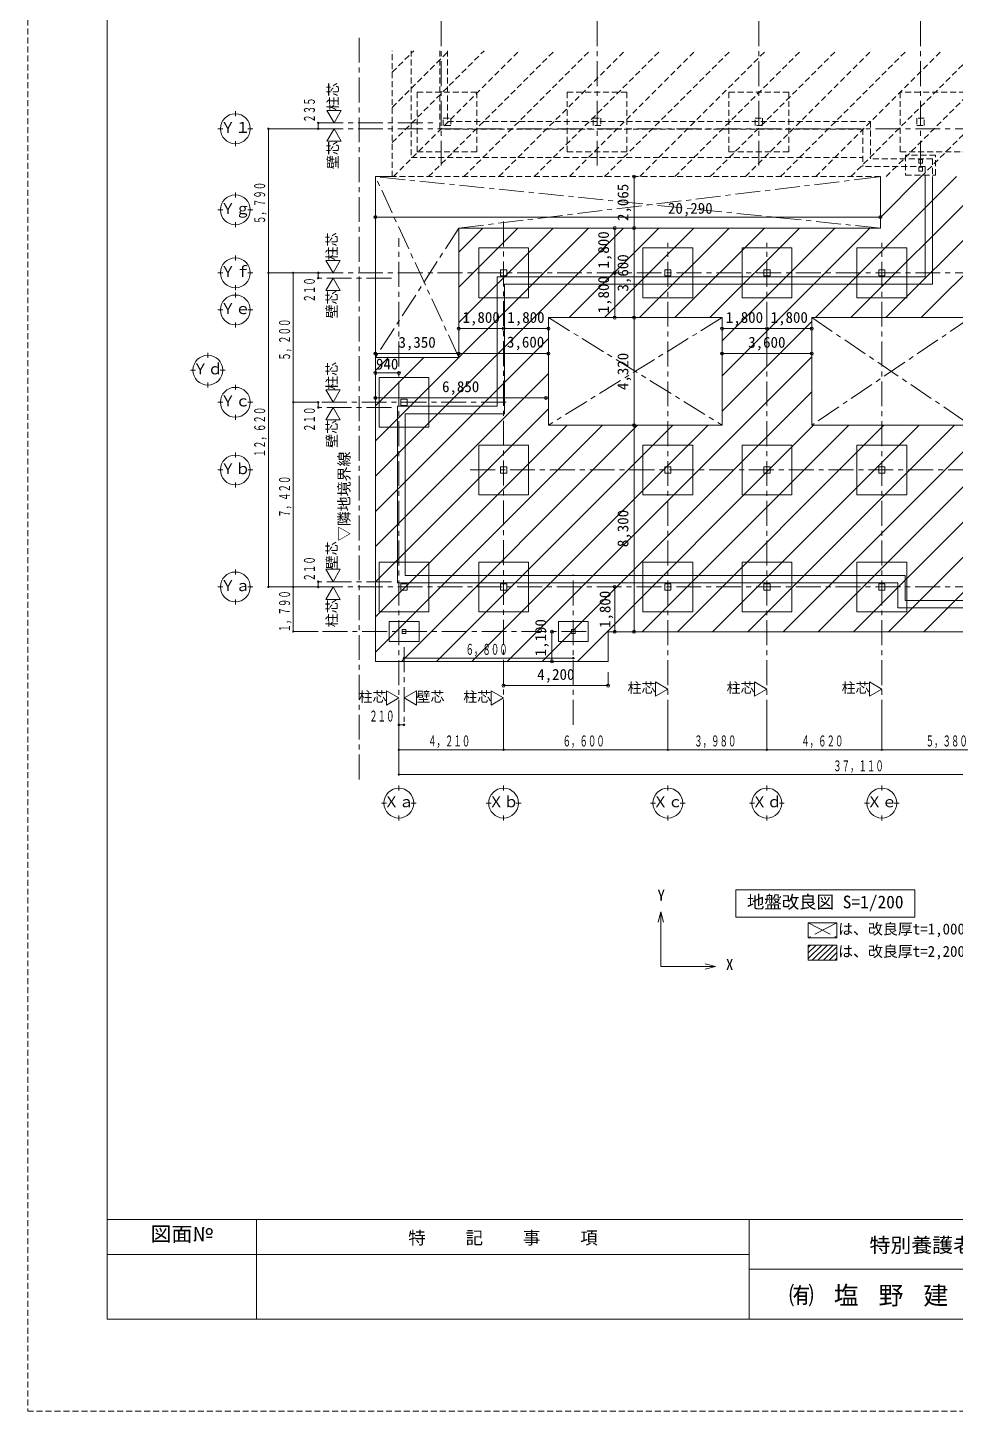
# Model space of a CAD drawing. Units: millimetres at full size, sheet at 1:200. Extents: x -59400 to 184562, y -133173 to 46006.
# Drawn here: x -59400 to -22122, y -133173 to -77577 of the extents above; entities that cross this region are included whole.
import ezdxf
from ezdxf.enums import TextEntityAlignment as Align

# ---------------------------------------------------------------- set-up
doc = ezdxf.new("R2010")
doc.units = ezdxf.units.MM
doc.header["$LTSCALE"] = 200
doc.header["$PDMODE"] = 32
doc.header["$PDSIZE"] = 120
doc.linetypes.add('CHAIN1', pattern=[8, 5, -1, 1, -1])
doc.linetypes.add('DASHED1', pattern=[1.8, 1.2, -0.6])
for name, color, linetype, lineweight in [('0-0', 4, 'CHAIN1', 5), ('0-1', 2, 'Continuous', 18), ('0-2', 2, 'Continuous', 18), ('0-3', 4, 'CHAIN1', 5), ('0-4', 3, 'Continuous', 13), ('0-5', 3, 'Continuous', 13), ('0-8', 2, 'Continuous', 18), ('0-9', 5, 'Continuous', 5), ('0-A', 2, 'Continuous', 18), ('4-8', 5, 'Continuous', 5), ('4-9', 2, 'Continuous', 18), ('8-1', 2, 'Continuous', 18), ('8-2', 3, 'Continuous', 13), ('8-3', 2, 'Continuous', 18), ('8-4', 7, 'CHAIN1', 9), ('8-7', 7, 'Continuous', 5), ('8-8', 4, 'Continuous', 5), ('8-9', 4, 'Continuous', 5), ('8-B', 2, 'CHAIN1', 18), ('8-F', 7, 'Continuous', 5), ('F-F', 7, 'DASHED1', 9)]:
    doc.layers.add(name, color=color, linetype=linetype, lineweight=lineweight)
for name, color, linetype in [('0-B', 2, 'Continuous'), ('4-A', 2, 'Continuous'), ('8-D', 7, 'Continuous')]:
    doc.layers.add(name, color=color, linetype=linetype)
doc.styles.add('ＭＳ ゴシック', font='')
doc.styles.get('ＭＳ ゴシック').set_extended_font_data('MS Gothic')

msp = doc.modelspace()

# ---------------------------------------------------------------- linework, layer by layer
at = {"layer": '0-0'}
for p, q in [((-47725, -81638.8), (-5414, -81638.8)), ((-44484.5, -105589.5), (-44484.5, -86031.3)), ((-44784.5, -87638.8), (-47725, -87638.8)), ((-44784.5, -92838.8), (-47725, -92838.8)), ((-44784.5, -99838.8), (-47731.3, -99838.8)), ((-36953.1, -101838.8), (-47731.3, -101838.8))]:
    msp.add_line(p, q, dxfattribs=at)
at = {"layer": '0-1', "color": 5, "lineweight": 5}
for p, q in [((-56200.2, -52881.7), (-56200.2, -129464.1)), ((56200.2, -125465.3), (-56200.2, -125465.3)), ((-50202, -125465.3), (-50202, -129464.1)), ((-30405.8, -125465.3), (-30405.8, -129464.1)), ((56200.2, -129464.1), (-56200.2, -129464.1))]:
    msp.add_line(p, q, dxfattribs=at)
at = {"layer": '0-1'}
for p, q in [((-30405.8, -126865.4), (-56200.2, -126865.4)), ((-30405.8, -127464.7), (44202, -127464.7))]:
    msp.add_line(p, q, dxfattribs=at)
at = {"layer": '0-3'}
for p, q in [((-47725, -81403.8), (-43078.3, -81403.8)), ((-40274.5, -85371.9), (-40274.5, -105589.5)), ((-33674.5, -105589.5), (-33674.5, -86224.4)), ((-29694.5, -105589.5), (-29694.5, -86224.4)), ((-25074.5, -105589.5), (-25074.5, -86224.4)), ((-47725, -87428.8), (-18518.6, -87428.8)), ((-40177.7, -92628.8), (-47725, -92628.8)), ((-5414, -95348.8), (-41634.5, -95348.8)), ((-47731.3, -100048.8), (-5414, -100048.8)), ((-37474.5, -105589.5), (-37474.5, -99555.1)), ((-44274.5, -102469.7), (-44274.5, -105589.5))]:
    msp.add_line(p, q, dxfattribs=at)
at = {"layer": '0-4', "color": 2, "lineweight": 18}
for points in [[(-47373.2, -80903.8), (-46795.8, -80903.8), (-47084.5, -81403.8)], [(-47373.2, -82138.8), (-47084.5, -81638.8), (-46795.8, -82138.8)], [(-47415.7, -86928.8), (-46838.3, -86928.8), (-47127, -87428.8)], [(-47415.7, -88138.8), (-47127, -87638.8), (-46838.3, -88138.8)], [(-47415.7, -92128.8), (-46838.3, -92128.8), (-47127, -92628.8)], [(-47415.7, -93338.8), (-47127, -92838.8), (-46838.3, -93338.8)], [(-47415.7, -99338.8), (-47127, -99838.8), (-46838.3, -99338.8)], [(-47415.7, -100548.8), (-46838.3, -100548.8), (-47127, -100048.8)], [(-34174.5, -103861.3), (-34174.5, -104438.7), (-33674.5, -104150)], [(-30194.5, -103861.3), (-30194.5, -104438.7), (-29694.5, -104150)], [(-25574.5, -103861.3), (-25574.5, -104438.7), (-25074.5, -104150)], [(-44984.5, -104222), (-44984.5, -104799.3), (-44484.5, -104510.7)], [(-43774.5, -104222), (-44274.5, -104510.7), (-43774.5, -104799.3)], [(-40774.5, -104222), (-40774.5, -104799.3), (-40274.5, -104510.7)]]:
    msp.add_lwpolyline(points, close=True, dxfattribs=at)
at = {"layer": '0-4', "linetype": 'DASHED1'}
for points in [[(-42699.5, -81213.8), (-42399.5, -81213.8), (-42399.5, -81513.8), (-42699.5, -81513.8)], [(-36669.5, -81213.8), (-36369.5, -81213.8), (-36369.5, -81513.8), (-36669.5, -81513.8)], [(-30169.5, -81213.8), (-29869.5, -81213.8), (-29869.5, -81513.8), (-30169.5, -81513.8)], [(-23669.5, -81513.8), (-23369.5, -81513.8), (-23369.5, -81213.8), (-23669.5, -81213.8)]]:
    msp.add_lwpolyline(points, close=True, dxfattribs=at)
at = {"layer": '0-5'}
for points in [[(-40399.5, -87553.8), (-40149.5, -87553.8), (-40149.5, -87303.8), (-40399.5, -87303.8)], [(-33799.5, -87553.8), (-33549.5, -87553.8), (-33549.5, -87303.8), (-33799.5, -87303.8)], [(-29819.5, -87553.8), (-29569.5, -87553.8), (-29569.5, -87303.8), (-29819.5, -87303.8)], [(-25199.5, -87553.8), (-24949.5, -87553.8), (-24949.5, -87303.8), (-25199.5, -87303.8)], [(-44399.5, -92753.8), (-44149.5, -92753.8), (-44149.5, -92503.8), (-44399.5, -92503.8)], [(-40399.5, -95473.8), (-40149.5, -95473.8), (-40149.5, -95223.8), (-40399.5, -95223.8)], [(-33799.5, -95473.8), (-33549.5, -95473.8), (-33549.5, -95223.8), (-33799.5, -95223.8)], [(-29819.5, -95473.8), (-29569.5, -95473.8), (-29569.5, -95223.8), (-29819.5, -95223.8)], [(-25199.5, -95473.8), (-24949.5, -95473.8), (-24949.5, -95223.8), (-25199.5, -95223.8)], [(-44399.5, -100173.8), (-44149.5, -100173.8), (-44149.5, -99923.8), (-44399.5, -99923.8)], [(-40399.5, -100173.8), (-40149.5, -100173.8), (-40149.5, -99923.8), (-40399.5, -99923.8)], [(-33799.5, -100173.8), (-33549.5, -100173.8), (-33549.5, -99923.8), (-33799.5, -99923.8)], [(-29819.5, -100173.8), (-29569.5, -100173.8), (-29569.5, -99923.8), (-29819.5, -99923.8)], [(-25199.5, -100173.8), (-24949.5, -100173.8), (-24949.5, -99923.8), (-25199.5, -99923.8)], [(-44349.5, -101913.8), (-44199.5, -101913.8), (-44199.5, -101763.8), (-44349.5, -101763.8)], [(-37549.5, -101913.8), (-37399.5, -101913.8), (-37399.5, -101763.8), (-37549.5, -101763.8)]]:
    msp.add_lwpolyline(points, close=True, dxfattribs=at)
at = {"layer": '0-8'}
for p, q in [((-51054.9, -81138.8), (-51054.9, -80938.8)), ((-47373.2, -80903.8), (-47084.5, -81403.8)), ((-46795.8, -80903.8), (-47373.2, -80903.8)), ((-47084.5, -81403.8), (-46795.8, -80903.8)), ((-51554.8, -81638.8), (-51754.9, -81638.8)), ((-50554.9, -81638.8), (-50354.8, -81638.8)), ((-47373.2, -82138.8), (-47084.5, -81638.8)), ((-47084.5, -81638.8), (-46795.8, -82138.8)), ((-51054.9, -82138.8), (-51054.9, -82338.8)), ((-46795.8, -82138.8), (-47373.2, -82138.8)), ((-51054.9, -84398.8), (-51054.9, -84198.8)), ((-51554.8, -84898.8), (-51754.9, -84898.8)), ((-50554.9, -84898.8), (-50354.8, -84898.8)), ((-51054.9, -85398.8), (-51054.9, -85598.8)), ((-51054.9, -86928.8), (-51054.9, -86728.8)), ((-47415.7, -86928.8), (-47127, -87428.8)), ((-46838.3, -86928.8), (-47415.7, -86928.8)), ((-47127, -87428.8), (-46838.3, -86928.8)), ((-51554.8, -87428.8), (-51754.9, -87428.8)), ((-50554.9, -87428.8), (-50354.8, -87428.8)), ((-47415.7, -88138.8), (-47127, -87638.8)), ((-47127, -87638.8), (-46838.3, -88138.8)), ((-51054.9, -87928.8), (-51054.9, -88128.8)), ((-51054.9, -88418.8), (-51054.9, -88218.8)), ((-46838.3, -88138.8), (-47415.7, -88138.8)), ((-51554.8, -88918.8), (-51754.9, -88918.8)), ((-50554.9, -88918.8), (-50354.8, -88918.8)), ((-51054.9, -89418.8), (-51054.9, -89618.8)), ((-52160.4, -90838.8), (-52160.4, -90638.8)), ((-52660.4, -91338.8), (-52860.4, -91338.8)), ((-51660.4, -91338.8), (-51460.4, -91338.8)), ((-52160.4, -91838.8), (-52160.4, -92038.8)), ((-51054.9, -92128.8), (-51054.9, -91928.8)), ((-47415.7, -92128.8), (-47127, -92628.8)), ((-46838.3, -92128.8), (-47415.7, -92128.8)), ((-47127, -92628.8), (-46838.3, -92128.8)), ((-51554.8, -92628.8), (-51754.9, -92628.8)), ((-50554.9, -92628.8), (-50354.8, -92628.8)), ((-47415.7, -93338.8), (-47127, -92838.8)), ((-47127, -92838.8), (-46838.3, -93338.8)), ((-51054.9, -93128.8), (-51054.9, -93328.8)), ((-46838.3, -93338.8), (-47415.7, -93338.8)), ((-51054.9, -94848.8), (-51054.9, -94648.8)), ((-51554.8, -95348.8), (-51754.9, -95348.8)), ((-50554.9, -95348.8), (-50354.8, -95348.8)), ((-51054.9, -95848.8), (-51054.9, -96048.8)), ((-51054.9, -99548.8), (-51054.9, -99348.8)), ((-47415.7, -99338.8), (-47127, -99838.8)), ((-46838.3, -99338.8), (-47415.7, -99338.8)), ((-47127, -99838.8), (-46838.3, -99338.8)), ((-51554.8, -100048.8), (-51754.9, -100048.8)), ((-50554.9, -100048.8), (-50354.8, -100048.8)), ((-47415.7, -100548.8), (-47127, -100048.8)), ((-47127, -100048.8), (-46838.3, -100548.8)), ((-51054.9, -100548.8), (-51054.9, -100748.8)), ((-46838.3, -100548.8), (-47415.7, -100548.8)), ((-34174.5, -103861.3), (-33674.5, -104150)), ((-34174.5, -104438.7), (-34174.5, -103861.3)), ((-30194.5, -103861.3), (-29694.5, -104150)), ((-30194.5, -104438.7), (-30194.5, -103861.3)), ((-25574.5, -103861.3), (-25074.5, -104150)), ((-25574.5, -104438.7), (-25574.5, -103861.3)), ((-44984.5, -104222), (-44484.5, -104510.7)), ((-44984.5, -104799.3), (-44984.5, -104222)), ((-44484.5, -104510.7), (-44984.5, -104799.3)), ((-43774.5, -104222), (-44274.5, -104510.7)), ((-44274.5, -104510.7), (-43774.5, -104799.3)), ((-43774.5, -104799.3), (-43774.5, -104222)), ((-40774.5, -104222), (-40274.5, -104510.7)), ((-40774.5, -104799.3), (-40774.5, -104222)), ((-40274.5, -104510.7), (-40774.5, -104799.3)), ((-33674.5, -104150), (-34174.5, -104438.7)), ((-29694.5, -104150), (-30194.5, -104438.7)), ((-25074.5, -104150), (-25574.5, -104438.7)), ((-44484.5, -108233.2), (-44484.5, -108033.2)), ((-40274.5, -108233.2), (-40274.5, -108033.2)), ((-33674.5, -108233.2), (-33674.5, -108033.2)), ((-29694.5, -108233.2), (-29694.5, -108033.2)), ((-25074.5, -108233.2), (-25074.5, -108033.2)), ((-44984.5, -108733.2), (-45184.5, -108733.2)), ((-43984.5, -108733.2), (-43784.5, -108733.2)), ((-40774.5, -108733.2), (-40974.5, -108733.2)), ((-39774.5, -108733.2), (-39574.5, -108733.2)), ((-34174.5, -108733.2), (-34374.5, -108733.2)), ((-33174.5, -108733.2), (-32974.5, -108733.2)), ((-30194.5, -108733.2), (-30394.5, -108733.2)), ((-29194.5, -108733.2), (-28994.5, -108733.2)), ((-25574.5, -108733.2), (-25774.5, -108733.2)), ((-24574.5, -108733.2), (-24374.5, -108733.2)), ((-44484.5, -109233.2), (-44484.5, -109433.2)), ((-40274.5, -109233.2), (-40274.5, -109433.2)), ((-33674.5, -109233.2), (-33674.5, -109433.2)), ((-29694.5, -109233.2), (-29694.5, -109433.2)), ((-25074.5, -109233.2), (-25074.5, -109433.2))]:
    msp.add_line(p, q, dxfattribs=at)
for centre in [(-51054.9, -81638.8), (-51054.9, -84898.8), (-51054.9, -87428.8), (-51054.9, -88918.8), (-52160.4, -91338.8), (-51054.9, -92628.8), (-51054.9, -95348.8), (-51054.9, -100048.8), (-44484.5, -108733.2), (-40274.5, -108733.2), (-33674.5, -108733.2), (-29694.5, -108733.2), (-25074.5, -108733.2)]:
    msp.add_circle(centre, 600, dxfattribs=at)
at = {"layer": '0-9'}
for p, q in [((-47725, -81638.8), (-47725, -81403.8)), ((-47725, -87638.8), (-47725, -87428.8)), ((-47725, -92838.8), (-47725, -92628.8)), ((-47725, -99838.8), (-47725, -100048.8)), ((-37474.5, -102907.6), (-44274.5, -102907.6)), ((-44274.5, -105589.5), (-44484.5, -105589.5))]:
    msp.add_line(p, q, dxfattribs=at)
at = {"layer": '0-A'}
for centre in [(-47725, -81403.8), (-47725, -81638.8), (-47725, -87428.8), (-47725, -87638.8), (-47725, -92628.8), (-47725, -92838.8), (-47725, -99838.8), (-47725, -100048.8), (-44274.5, -102907.6), (-37474.5, -102907.6), (-44484.5, -105589.5), (-44274.5, -105589.5)]:
    msp.add_circle(centre, 30, dxfattribs=at)
at = {"layer": '4-8'}
for p, q in [((-49725, -81638.8), (-47725, -81638.8)), ((-49725, -87428.8), (-49725, -81638.8)), ((-49725, -100048.8), (-49725, -87428.8)), ((-49725, -87428.8), (-47725, -87428.8)), ((-48725, -92628.8), (-48725, -87428.8)), ((-48725, -92628.8), (-47725, -92628.8)), ((-48725, -100048.8), (-48725, -92628.8)), ((-49725, -100048.8), (-47725, -100048.8)), ((-48725, -101838.8), (-48725, -100048.8)), ((-48725, -101838.8), (-47731.3, -101838.8)), ((-44484.5, -107589.5), (-44484.5, -105589.5)), ((-40274.5, -106589.5), (-40274.5, -105589.5)), ((-33674.5, -106589.5), (-33674.5, -105589.5)), ((-29694.5, -106589.5), (-29694.5, -105589.5)), ((-25074.5, -106589.5), (-25074.5, -105589.5)), ((-44484.5, -107589.5), (-7374.5, -107589.5))]:
    msp.add_line(p, q, dxfattribs=at)
for points in [[(-44484.5, -106589.5), (-40274.5, -106589.5), (-33674.5, -106589.5)], [(-33674.5, -106589.5), (-29694.5, -106589.5), (-25074.5, -106589.5)], [(-25074.5, -106589.5), (-19694.5, -106589.5), (-17984.5, -106589.5)]]:
    msp.add_lwpolyline(points, dxfattribs=at)
at = {"layer": '4-9'}
for centre in [(-49725, -81638.8), (-49725, -87428.8), (-48725, -87428.8), (-48725, -92628.8), (-49725, -100048.8), (-48725, -100048.8), (-48725, -101838.8), (-44484.5, -106589.5), (-40274.5, -106589.5), (-33674.5, -106589.5), (-29694.5, -106589.5), (-25074.5, -106589.5), (-44484.5, -107589.5)]:
    msp.add_circle(centre, 25, dxfattribs=at)
at = {"layer": '8-1', "color": 7, "linetype": 'DASHED1', "lineweight": 9}
for p, q in [((-24334.5, -80163.8), (-24334.5, -82563.8)), ((-19934.5, -80163.8), (-24334.5, -80163.8)), ((-24334.5, -82563.8), (-19934.5, -82563.8))]:
    msp.add_line(p, q, dxfattribs=at)
at = {"layer": '8-1', "color": 3, "lineweight": 13}
for p, q in [((-41274.5, -86428.8), (-41274.5, -88428.8)), ((-34674.5, -86428.8), (-34674.5, -88428.8)), ((-30694.5, -86428.8), (-30694.5, -88428.8)), ((-26074.5, -86428.8), (-26074.5, -88428.8)), ((-41274.5, -88428.8), (-39274.5, -88428.8)), ((-34674.5, -88428.8), (-32674.5, -88428.8)), ((-30694.5, -88428.8), (-28694.5, -88428.8)), ((-26074.5, -88428.8), (-24074.5, -88428.8)), ((-45274.5, -91628.8), (-45274.5, -93628.8)), ((-45274.5, -93628.8), (-43274.5, -93628.8)), ((-41274.5, -94348.8), (-41274.5, -96348.8)), ((-34674.5, -94348.8), (-34674.5, -96348.8)), ((-30694.5, -94348.8), (-30694.5, -96348.8)), ((-26074.5, -94348.8), (-26074.5, -96348.8)), ((-41274.5, -96348.8), (-39274.5, -96348.8)), ((-34674.5, -96348.8), (-32674.5, -96348.8)), ((-30694.5, -96348.8), (-28694.5, -96348.8)), ((-26074.5, -96348.8), (-24074.5, -96348.8)), ((-45274.5, -99048.8), (-45274.5, -101048.8)), ((-41274.5, -99048.8), (-41274.5, -101048.8)), ((-34674.5, -99048.8), (-34674.5, -101048.8)), ((-30694.5, -99048.8), (-30694.5, -101048.8)), ((-26074.5, -99048.8), (-26074.5, -101048.8)), ((-45274.5, -101048.8), (-43274.5, -101048.8)), ((-41274.5, -101048.8), (-39274.5, -101048.8)), ((-34674.5, -101048.8), (-32674.5, -101048.8)), ((-30694.5, -101048.8), (-28694.5, -101048.8)), ((-26074.5, -101048.8), (-24074.5, -101048.8))]:
    msp.add_line(p, q, dxfattribs=at)
at = {"layer": '8-1', "color": 7, "linetype": 'DASHED1', "lineweight": 9}
for points in [[(-43749.5, -82563.8), (-41349.5, -82563.8), (-41349.5, -80163.8), (-43749.5, -80163.8)], [(-37719.5, -82563.8), (-35319.5, -82563.8), (-35319.5, -80163.8), (-37719.5, -80163.8)], [(-31219.5, -82563.8), (-28819.5, -82563.8), (-28819.5, -80163.8), (-31219.5, -80163.8)], [(-23594.5, -83018.8), (-23444.5, -83018.8), (-23444.5, -82868.8), (-23594.5, -82868.8)], [(-23594.5, -83338.8), (-23444.5, -83338.8), (-23444.5, -83188.8), (-23594.5, -83188.8)]]:
    msp.add_lwpolyline(points, close=True, dxfattribs=at)
at = {"layer": '8-1', "color": 3, "lineweight": 13}
for points in [[(-39274.5, -88428.8), (-39274.5, -86428.8), (-41274.5, -86428.8)], [(-32674.5, -88428.8), (-32674.5, -86428.8), (-34674.5, -86428.8)], [(-28694.5, -88428.8), (-28694.5, -86428.8), (-30694.5, -86428.8)], [(-24074.5, -88428.8), (-24074.5, -86428.8), (-26074.5, -86428.8)], [(-43274.5, -93628.8), (-43274.5, -91628.8), (-45274.5, -91628.8)], [(-39274.5, -96348.8), (-39274.5, -94348.8), (-41274.5, -94348.8)], [(-32674.5, -96348.8), (-32674.5, -94348.8), (-34674.5, -94348.8)], [(-28694.5, -96348.8), (-28694.5, -94348.8), (-30694.5, -94348.8)], [(-24074.5, -96348.8), (-24074.5, -94348.8), (-26074.5, -94348.8)], [(-43274.5, -101048.8), (-43274.5, -99048.8), (-45274.5, -99048.8)], [(-39274.5, -101048.8), (-39274.5, -99048.8), (-41274.5, -99048.8)], [(-32674.5, -101048.8), (-32674.5, -99048.8), (-34674.5, -99048.8)], [(-28694.5, -101048.8), (-28694.5, -99048.8), (-30694.5, -99048.8)], [(-24074.5, -101048.8), (-24074.5, -99048.8), (-26074.5, -99048.8)]]:
    msp.add_lwpolyline(points, dxfattribs=at)
for points in [[(-44874.5, -102238.8), (-43674.5, -102238.8), (-43674.5, -101438.8), (-44874.5, -101438.8)], [(-38074.5, -102238.8), (-36874.5, -102238.8), (-36874.5, -101438.8), (-38074.5, -101438.8)]]:
    msp.add_lwpolyline(points, close=True, dxfattribs=at)
at = {"layer": '8-2', "color": 7, "linetype": 'DASHED1', "lineweight": 9}
for p, q in [((-43984.5, -78501.8), (-43984.5, -82798.8)), ((-42834.5, -78501.8), (-42834.5, -81648.8)), ((-42534.5, -78501.8), (-42534.5, -81348.8)), ((-25834.5, -81648.8), (-42834.5, -81648.8)), ((-42534.5, -81348.8), (-25534.5, -81348.8)), ((-25834.5, -81648.8), (-25834.5, -83148.8)), ((-25534.5, -81348.8), (-25534.5, -82848.8)), ((-43984.5, -82798.8), (-25834.5, -82798.8)), ((-23334.5, -83148.8), (-25834.5, -83148.8)), ((-23034.5, -82848.8), (-25534.5, -82848.8)), ((-23334.5, -83148.8), (-23334.5, -83563.8)), ((-23034.5, -82848.8), (-23034.5, -83563.8))]:
    msp.add_line(p, q, dxfattribs=at)
at = {"layer": '8-2', "color": 7, "lineweight": 9}
for p, q in [((-23334.5, -83563.8), (-23334.5, -87588.8)), ((-23034.5, -83563.8), (-23034.5, -87888.8)), ((-23034.5, -84716.5), (-23034.5, -84485.1)), ((-23334.5, -84716.5), (-23334.5, -84540.2)), ((-40534.5, -92788.8), (-40534.5, -87588.8)), ((-40534.5, -87588.8), (-23334.5, -87588.8)), ((-40234.5, -87888.8), (-23034.5, -87888.8)), ((-40534.5, -92788.8), (-44534.5, -92788.8)), ((-44534.5, -99888.8), (-44534.5, -92788.8)), ((-24434.5, -100888.8), (-17934.5, -100888.8))]:
    msp.add_line(p, q, dxfattribs=at)
for points in [[(-40234.5, -87888.8), (-40234.5, -93088.8), (-44234.5, -93088.8), (-44234.5, -99588.8), (-24134.5, -99588.8), (-24134.5, -100588.8), (-18234.5, -100588.8)], [(-24434.5, -100888.8), (-24434.5, -99888.8), (-44534.5, -99888.8)]]:
    msp.add_lwpolyline(points, dxfattribs=at)
at = {"layer": '8-3', "linetype": 'DASHED1'}
for p, q in [((-44749.5, -83563.8), (-44749.5, -78501.8)), ((-25134.5, -83563.8), (-44749.5, -83563.8))]:
    msp.add_line(p, q, dxfattribs=at)
at = {"layer": '8-3'}
for p, q in [((-44749.5, -83563.8), (-45424.5, -83563.8)), ((-25134.5, -85628.8), (-25134.5, -83563.8)), ((-42074.5, -90828.8), (-42074.5, -85628.8)), ((-25134.5, -85628.8), (-42074.5, -85628.8)), ((-31494.5, -89228.8), (-38474.5, -89228.8)), ((-38474.5, -89228.8), (-38474.5, -93548.8)), ((-31494.5, -89228.8), (-31494.5, -93548.8)), ((-27894.5, -89228.8), (-21494.5, -89228.8)), ((-45424.5, -103038.8), (-45424.5, -90828.8)), ((-42074.5, -90828.8), (-45424.5, -90828.8)), ((-31494.5, -93548.8), (-38474.5, -93548.8)), ((-17894.5, -101848.8), (-36074.5, -101848.8)), ((-36074.5, -103038.8), (-36074.5, -101848.8)), ((-45424.5, -103038.8), (-36074.5, -103038.8))]:
    msp.add_line(p, q, dxfattribs=at)
at = {"layer": '8-3', "color": 4, "lineweight": 5}
msp.add_line((-25134.5, -85187.2), (-45424.5, -85187.2), dxfattribs=at)
at = {"layer": '8-3', "color": 7, "linetype": 'DASHED1', "lineweight": 9}
msp.add_lwpolyline([(-22919.5, -82698.8), (-24119.5, -82698.8), (-24119.5, -83498.8), (-22919.5, -83498.8)], close=True, dxfattribs=at)
at = {"layer": '8-3'}
for points in [[(-45424.5, -90828.8), (-45424.5, -85628.8), (-45424.5, -83563.8)], [(-27894.5, -89228.8), (-27894.5, -93548.8), (-21494.5, -93548.8)]]:
    msp.add_lwpolyline(points, dxfattribs=at)
at = {"layer": '8-3', "color": 7}
for p in [(-45424.5, -85187.2), (-25134.5, -85187.2)]:
    msp.add_point(p, dxfattribs=at)
at = {"layer": '8-4'}
for p, q in [((-42074.5, -90828.8), (-45424.5, -83563.8)), ((-25134.5, -85628.8), (-45424.5, -83563.8)), ((-42074.5, -85628.8), (-25134.5, -83563.8)), ((-42074.5, -85628.8), (-45424.5, -90828.8)), ((-38474.5, -89228.8), (-31494.5, -93548.8)), ((-31494.5, -89228.8), (-38474.5, -93548.8)), ((-27894.5, -89228.8), (-21494.5, -93548.8)), ((-21494.5, -89228.8), (-27894.5, -93548.8))]:
    msp.add_line(p, q, dxfattribs=at)
at = {"layer": '8-7', "color": 4}
for p, q in [((-35028.7, -83563.8), (-35028.7, -85628.8)), ((-35809.2, -85628.8), (-35809.2, -87428.8)), ((-35028.7, -85628.8), (-35028.7, -89228.8)), ((-35809.2, -87428.8), (-35809.2, -89228.8)), ((-35028.7, -89228.8), (-35028.7, -93548.8)), ((-45424.5, -90670.5), (-45424.5, -89670.5)), ((-42074.5, -90670.5), (-42074.5, -89670.5)), ((-42074.5, -89670.5), (-40274.5, -89670.5)), ((-40274.5, -89670.5), (-38474.5, -89670.5)), ((-38474.5, -90670.5), (-38474.5, -89670.5)), ((-31494.5, -89670.5), (-29694.5, -89670.5)), ((-31494.5, -89670.5), (-31494.5, -90670.5)), ((-29694.5, -89670.5), (-29694.5, -90670.5)), ((-29694.5, -89670.5), (-27894.5, -89670.5)), ((-27894.5, -89670.5), (-27894.5, -90670.5)), ((-45424.5, -90670.5), (-42074.5, -90670.5)), ((-42074.5, -90670.5), (-38474.5, -90670.5)), ((-31494.5, -90670.5), (-27894.5, -90670.5)), ((-45424.5, -91452.5), (-44484.5, -91452.5)), ((-45424.5, -92452.5), (-38574.5, -92452.5)), ((-35028.7, -93548.8), (-35028.7, -101848.8)), ((-35809.2, -100048.8), (-35809.2, -101848.8)), ((-38335.7, -101848.8), (-38335.7, -103038.8)), ((-40274.5, -104015), (-40274.5, -103466.9)), ((-36074.5, -104015), (-36074.5, -103466.9)), ((-40274.5, -104015), (-36074.5, -104015))]:
    msp.add_line(p, q, dxfattribs=at)
at = {"layer": '8-7'}
for p in [(-35028.7, -83563.8), (-35809.2, -85628.8), (-35028.7, -85628.8), (-35809.2, -87428.8), (-35809.2, -89228.8), (-35028.7, -89228.8), (-42074.5, -89670.5), (-40274.5, -89670.5), (-38474.5, -89670.5), (-31494.5, -89670.5), (-29694.5, -89670.5), (-27894.5, -89670.5), (-45424.5, -90670.5), (-42074.5, -90670.5), (-38474.5, -90670.5), (-31494.5, -90670.5), (-27894.5, -90670.5), (-45424.5, -91452.5), (-44484.5, -91452.5), (-45424.5, -92452.5), (-38574.5, -92452.5), (-35028.7, -93548.8), (-35809.2, -100048.8), (-38335.7, -101848.8), (-35809.2, -101848.8), (-35028.7, -101848.8), (-38335.7, -103038.8), (-40274.5, -104015), (-36074.5, -104015)]:
    msp.add_point(p, dxfattribs=at)
at = {"layer": '8-8'}
for p, q in [((-27740.5, -89228.8), (-22075.5, -83563.8)), ((-26326.3, -89228.8), (-20661.3, -83563.8)), ((-25134.5, -85208.6), (-23489.7, -83563.8)), ((-24912.1, -89228.8), (-19247.1, -83563.8)), ((-23497.9, -89228.8), (-17832.9, -83563.8)), ((-45424.5, -95599.1), (-35454.2, -85628.8)), ((-45424.5, -94184.9), (-36868.4, -85628.8)), ((-42074.5, -86592.2), (-41111.1, -85628.8)), ((-42074.5, -89420.7), (-38282.6, -85628.8)), ((-42074.5, -88006.5), (-39696.8, -85628.8)), ((-37640, -89228.8), (-34040, -85628.8)), ((-36225.8, -89228.8), (-32625.8, -85628.8)), ((-34811.6, -89228.8), (-31211.6, -85628.8)), ((-33397.4, -89228.8), (-29797.4, -85628.8)), ((-31983.1, -89228.8), (-28383.1, -85628.8)), ((-31494.5, -90154.4), (-26968.9, -85628.8)), ((-31494.5, -91568.6), (-25554.7, -85628.8)), ((-29046.8, -101848.8), (-13426.8, -86228.8)), ((-27632.6, -101848.8), (-12012.6, -86228.8)), ((-31494.5, -92982.8), (-27894.5, -89382.8)), ((-45424.5, -97013.3), (-38474.5, -90063.3)), ((-45424.5, -91356.5), (-44896.8, -90828.8)), ((-45424.5, -92770.7), (-43482.6, -90828.8)), ((-40136.3, -103038.8), (-27894.5, -90797)), ((-45424.5, -98427.5), (-38474.5, -91477.5)), ((-38722.1, -103038.8), (-27894.5, -92211.2)), ((-45424.5, -99841.8), (-38474.5, -92891.7)), ((-45424.5, -101256), (-37717.4, -93548.8)), ((-45424.5, -102670.2), (-36303.1, -93548.8)), ((-44378.9, -103038.8), (-34888.9, -93548.8)), ((-42964.7, -103038.8), (-33474.7, -93548.8)), ((-41550.5, -103038.8), (-32060.5, -93548.8)), ((-37307.9, -103038.8), (-27817.9, -93548.8)), ((-34703.6, -101848.8), (-26403.6, -93548.8)), ((-33289.4, -101848.8), (-24989.4, -93548.8)), ((-31875.2, -101848.8), (-23575.2, -93548.8)), ((-30461, -101848.8), (-22161, -93548.8)), ((-26218.4, -101848.8), (-17894.5, -93525)), ((-24804.1, -101848.8), (-17894.5, -94939.2)), ((-23389.9, -101848.8), (-17894.5, -96353.4))]:
    msp.add_line(p, q, dxfattribs=at)
at = {"layer": '8-9', "linetype": 'DASHED1'}
for p, q in [((-44749.5, -82196.2), (-41055.2, -78501.8)), ((-44749.5, -80782), (-42469.4, -78501.8)), ((-44749.5, -79367.8), (-43883.6, -78501.8)), ((-44702.9, -83563.8), (-39641, -78501.8)), ((-43288.7, -83563.8), (-38226.7, -78501.8)), ((-41874.5, -83563.8), (-36812.5, -78501.8)), ((-40460.3, -83563.8), (-35398.3, -78501.8)), ((-39046.1, -83563.8), (-33984.1, -78501.8)), ((-37631.8, -83563.8), (-32569.9, -78501.8)), ((-36217.6, -83563.8), (-31155.7, -78501.8)), ((-34803.4, -83563.8), (-29741.5, -78501.8)), ((-33389.2, -83563.8), (-28327.2, -78501.8)), ((-31975, -83563.8), (-26913, -78501.8)), ((-30560.8, -83563.8), (-25498.8, -78501.8)), ((-29146.6, -83563.8), (-24084.6, -78501.8)), ((-27732.4, -83563.8), (-22670.4, -78501.8)), ((-26318.1, -83563.8), (-21256.2, -78501.8)), ((-24903.9, -83563.8), (-19842, -78501.8)), ((-23489.7, -83563.8), (-18427.8, -78501.8))]:
    msp.add_line(p, q, dxfattribs=at)
at = {"layer": '8-B'}
msp.add_line((-46084.5, -77981.9), (-46084.5, -107947.8), dxfattribs=at)
at = {"layer": '8-F', "color": 4, "linetype": 'CHAIN1'}
for p, q in [((-42784.5, -83122), (-42784.5, -77046.6)), ((-36519.5, -83122), (-36519.5, -77046.6)), ((-30019.5, -83122), (-30019.5, -77046.6)), ((-23519.5, -83122), (-23519.5, -77046.6))]:
    msp.add_line(p, q, dxfattribs=at)
at = {"layer": '8-F', "color": 3, "lineweight": 13}
for p, q in [((-23747, -113317.6), (-23747, -112217.6)), ((-30947, -113317.6), (-23747, -113317.6))]:
    msp.add_line(p, q, dxfattribs=at)
at = {"layer": '8-F', "lineweight": 9}
for p, q in [((-33955.6, -113107.4), (-34066.1, -113519.5)), ((-33955.6, -113107.4), (-33845.2, -113519.5)), ((-33955.6, -115298.6), (-33955.6, -113107.4)), ((-26880.2, -113539.8), (-26880.2, -114147.7)), ((-26880.2, -114147.7), (-28030.6, -114147.7)), ((-26880.2, -114439.8), (-26880.2, -115047.7)), ((-26880.2, -115047.7), (-28030.6, -115047.7)), ((-33955.6, -115298.6), (-31764.5, -115298.6)), ((-31764.5, -115298.6), (-32176.6, -115188.1)), ((-31764.5, -115298.6), (-32176.6, -115409))]:
    msp.add_line(p, q, dxfattribs=at)
at = {"layer": '8-F', "linetype": 'CHAIN1', "lineweight": 9}
for p, q in [((-26880.2, -113539.8), (-28030.6, -114147.7)), ((-28030.6, -113539.8), (-26880.2, -114147.7))]:
    msp.add_line(p, q, dxfattribs=at)
at = {"layer": '8-F', "color": 4}
for p, q in [((-28030.6, -114983.1), (-27487.3, -114439.8)), ((-28030.6, -114756.9), (-27713.5, -114439.8)), ((-28030.6, -114530.6), (-27939.8, -114439.8)), ((-27868.9, -115047.7), (-27261, -114439.8)), ((-27642.6, -115047.7), (-27034.7, -114439.8)), ((-27416.3, -115047.7), (-26880.2, -114511.6)), ((-27190, -115047.7), (-26880.2, -114737.9)), ((-26963.8, -115047.7), (-26880.2, -114964.1))]:
    msp.add_line(p, q, dxfattribs=at)
at = {"layer": '8-F', "color": 3, "lineweight": 13}
msp.add_lwpolyline([(-23747, -112217.6), (-30947, -112217.6), (-30947, -113317.6)], dxfattribs=at)
at = {"layer": '8-F', "lineweight": 9}
for points in [[(-28030.6, -114147.7), (-28030.6, -113539.8), (-26880.2, -113539.8)], [(-28030.6, -115047.7), (-28030.6, -114439.8), (-26880.2, -114439.8)]]:
    msp.add_lwpolyline(points, dxfattribs=at)
at = {"layer": 'F-F'}
msp.add_lwpolyline([(-59400, -49172.9), (-59400, -133172.9), (59400, -133172.9), (59400, -49172.9)], close=True, dxfattribs=at)

# ---------------------------------------------------------------- texts
at = {"layer": '0-2', "style": 'ＭＳ ゴシック', "width": 1.05}
for s, p in [('図面№', (-54462, -126515.4)), ('特別養護老人ホーム\u3000偕生園改築', (-25571.7, -126965.9))]:
    msp.add_text(s, height=586.5, dxfattribs=at).set_placement(p, align=Align.BOTTOM_LEFT)
at = {"layer": '0-2', "attachment_point": 7, "style": 'ＭＳ ゴシック'}
for s, insert, char_height in [('\\T3.29;特記事項', (-44103.9, -126515.4), 513.2), ('\\T1.8;㈲塩野建築設計事務所', (-28809, -128965.6), 733.1)]:
    msp.add_mtext(s, dxfattribs=dict(at, insert=insert, char_height=char_height))
at = {"layer": '0-8', "style": 'ＭＳ ゴシック'}
for s, p in [('柱芯', (-46804.5, -80903.8)), ('壁芯', (-46804.5, -83258.8)), ('柱芯', (-46847, -86928.8)), ('壁芯', (-46847, -89258.8)), ('柱芯', (-46847, -92128.8)), ('壁芯', (-46847, -94458.8)), ('壁芯', (-46847, -99338.8)), ('柱芯', (-46847, -101668.8))]:
    msp.add_text(s, height=410.6, rotation=90, dxfattribs=at).set_placement(p, align=Align.BOTTOM_LEFT)
for s, height, p in [('Ｙ１', 439.9, (-51654.9, -81938.8)), ('Ｙｇ', 439.9, (-51654.9, -85198.8)), ('Ｙｆ', 439.9, (-51654.9, -87728.8)), ('Ｙｅ', 439.9, (-51654.9, -89218.8)), ('Ｙｄ', 439.9, (-52760.4, -91638.8)), ('Ｙｃ', 439.9, (-51654.9, -92928.8)), ('Ｙｂ', 439.9, (-51654.9, -95648.8)), ('Ｙａ', 439.9, (-51654.9, -100348.8)), ('柱芯', 410.6, (-35294.5, -104430)), ('柱芯', 410.6, (-31314.5, -104430)), ('柱芯', 410.6, (-26694.5, -104430)), ('柱芯', 410.6, (-46104.5, -104790.7)), ('壁芯', 410.6, (-43774.5, -104790.7)), ('柱芯', 410.6, (-41894.5, -104790.7)), ('Ｘａ', 439.9, (-45084.5, -109033.2)), ('Ｘｂ', 439.9, (-40874.5, -109033.2)), ('Ｘｃ', 439.9, (-34274.5, -109033.2)), ('Ｘｄ', 439.9, (-30294.5, -109033.2)), ('Ｘｅ', 439.9, (-25674.5, -109033.2))]:
    msp.add_text(s, height=height, dxfattribs=at).set_placement(p, align=Align.BOTTOM_LEFT)
at = {"layer": '0-B', "style": 'ＭＳ ゴシック', "width": 0.55}
for s, p in [('２３５', (-47725, -81393.8)), ('２１０', (-47725, -88618.8)), ('２１０', (-47725, -93818.8)), ('２１０', (-47725, -99828.8))]:
    msp.add_text(s, height=439.9, rotation=90, dxfattribs=at).set_placement(p, align=Align.BOTTOM_LEFT)
for s, p in [('６，８００', (-41804.5, -102907.6)), ('２１０', (-45674.5, -105589.5))]:
    msp.add_text(s, height=439.9, dxfattribs=at).set_placement(p, align=Align.BOTTOM_LEFT)
at = {"layer": '4-A', "style": 'ＭＳ ゴシック', "width": 0.55}
for s, p in [('５，７９０', (-49725, -85463.8)), ('５，２００', (-48725, -90958.8)), ('１２，６２０', (-49725, -94838.8)), ('７，４２０', (-48725, -97268.8)), ('１，７９０', (-48725, -101873.8))]:
    msp.add_text(s, height=439.9, rotation=90, dxfattribs=at).set_placement(p, align=Align.BOTTOM_LEFT)
for s, p in [('４，２１０', (-43309.5, -106589.5)), ('６，６００', (-37904.5, -106589.5)), ('３，９８０', (-32614.5, -106589.5)), ('４，６２０', (-28314.5, -106589.5)), ('５，３８０', (-23314.5, -106589.5)), ('３７，１１０', (-27029.5, -107589.5))]:
    msp.add_text(s, height=439.9, dxfattribs=at).set_placement(p, align=Align.BOTTOM_LEFT)
at = {"layer": '8-3', "color": 7, "style": 'ＭＳ ゴシック'}
msp.add_text('20,290', height=439.9, dxfattribs=at).set_placement((-33669.5, -85187.2), align=Align.BOTTOM_LEFT)
at = {"layer": '8-7', "style": 'ＭＳ ゴシック'}
for s, p in [('2,065', (-35128.7, -85346.3)), ('1,800', (-35909.2, -87256.3)), ('3,600', (-35128.7, -88178.8)), ('1,800', (-35909.2, -89056.3)), ('4,320', (-35128.7, -92138.8)), ('8,300', (-35128.7, -98448.8)), ('1,800', (-35849.2, -101698.8)), ('1,190', (-38435.7, -102836.3))]:
    msp.add_text(s, height=439.9, rotation=90, dxfattribs=at).set_placement(p, align=Align.BOTTOM_LEFT)
for s, p in [('1,800', (-41924.5, -89570.5)), ('1,800', (-40124.5, -89570.5)), ('1,800', (-31344.5, -89570.5)), ('1,800', (-29544.5, -89570.5)), ('3,350', (-44499.5, -90570.5)), ('3,600', (-40138.7, -90560.6)), ('3,600', (-30444.5, -90570.5)), ('940', (-45402.1, -91443.4)), ('6,850', (-42749.5, -92352.5)), ('4,200', (-38924.5, -103915))]:
    msp.add_text(s, height=439.9, dxfattribs=at).set_placement(p, align=Align.BOTTOM_LEFT)
at = {"layer": '8-D', "style": 'ＭＳ ゴシック'}
msp.add_text('▽隣地境界線', height=439.9, rotation=90, dxfattribs=at).set_placement((-46331.1, -98210.6), align=Align.BOTTOM_LEFT)
at = {"layer": '8-F', "style": 'ＭＳ ゴシック'}
for s, height, p in [('Y', 439.9, (-34092, -112785.6)), ('地盤改良図 S=1/200', 513.2, (-30497, -113117.6)), ('\u3000  は、改良厚t=1,000mm(改良下端 GL-1,000mm)の範囲を示す。', 439.9, (-28030.6, -114143.7)), ('\u3000  は、改良厚t=2,200mm(改良下端 GL-2,200mm)の範囲を示す。', 439.9, (-28030.6, -115043.7)), ('X', 439.9, (-31340.3, -115571.2))]:
    msp.add_text(s, height=height, dxfattribs=at).set_placement(p, align=Align.BOTTOM_LEFT)

doc.saveas('drawing.dxf')
